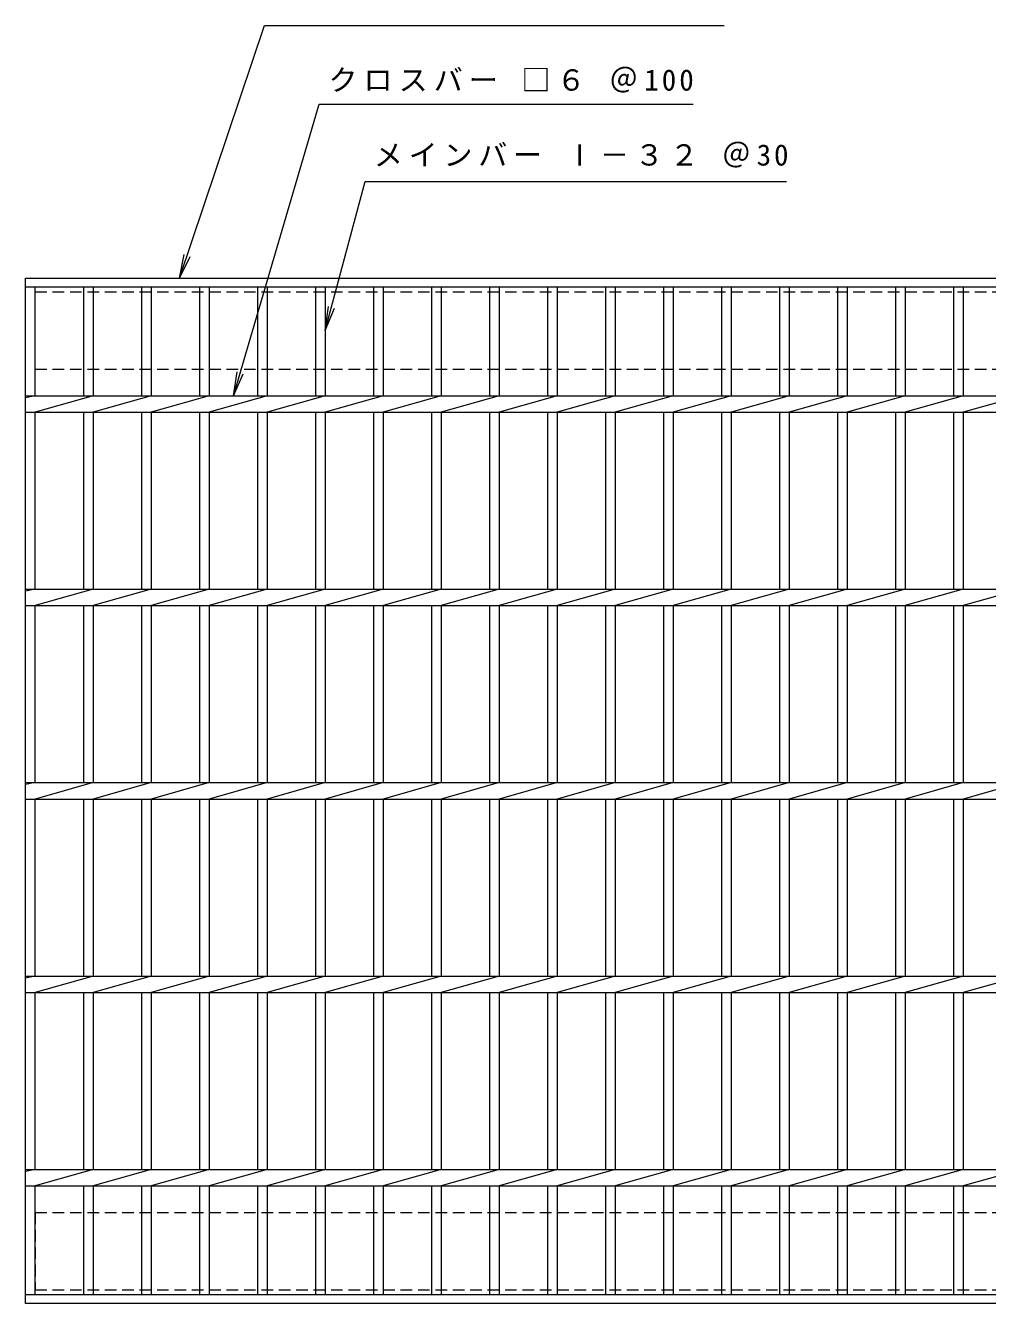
# Model space of a CAD drawing. Units: millimetres, scale not verified. Extents: x -789 to 1337, y -688 to 1514.
# Drawn here: x -787 to -290, y -96 to 564 of the extents above; entities that cross this region are included whole.
import ezdxf

# ---------------------------------------------------------------- set-up
doc = ezdxf.new("R2010")
doc.units = ezdxf.units.MM
doc.header["$LTSCALE"] = 5
doc.linetypes.add('DASHED1', pattern=[1.8, 1.2, -0.6])
for name, color, linetype, lineweight in [('B-1', 2, 'Continuous', 9), ('B-2', 3, 'Continuous', 9), ('B-5', 7, 'Continuous', 9)]:
    doc.layers.add(name, color=color, linetype=linetype, lineweight=lineweight)
doc.styles.add('ＭＳ ゴシック', font='')
doc.styles.get('ＭＳ ゴシック').set_extended_font_data('MS Gothic')

msp = doc.modelspace()

# ---------------------------------------------------------------- linework, layer by layer
at = {"layer": 'B-1', "linetype": 'DASHED1'}
for p, q in [((-782.433, 386.621), (-782.433, 426.621)), ((-782.433, 386.621), (202.567, 386.621)), ((-782.433, -49.378), (-782.433, -89.379)), ((-782.433, -49.378), (202.567, -49.378))]:
    msp.add_line(p, q, dxfattribs=at)
for points in [[(-782.433, 426.621), (202.567, 426.621), (202.567, 386.621)], [(-782.433, -89.379), (202.567, -89.379), (202.567, -49.378)]]:
    msp.add_lwpolyline(points, dxfattribs=at)
at = {"layer": 'B-2'}
for p, q in [((-787.433, 433.621), (207.567, 433.621)), ((-787.433, -96.379), (-787.433, 433.621)), ((-787.433, 429.122), (207.567, 429.122)), ((-782.432, 372.861), (-782.432, 429.122)), ((-757.432, 429.122), (-757.432, 372.861)), ((-752.433, 429.122), (-752.433, 372.861)), ((-727.432, 429.122), (-727.432, 372.861)), ((-722.432, 429.122), (-722.432, 372.861)), ((-697.433, 429.122), (-697.433, 372.861)), ((-692.433, 429.122), (-692.433, 372.861)), ((-667.432, 429.122), (-667.432, 372.861)), ((-662.433, 429.122), (-662.433, 372.861)), ((-637.432, 429.122), (-637.432, 372.861)), ((-632.432, 429.122), (-632.432, 372.861)), ((-607.432, 429.122), (-607.432, 372.861)), ((-602.433, 429.122), (-602.433, 372.861)), ((-577.432, 429.122), (-577.432, 372.861)), ((-572.433, 429.122), (-572.433, 372.861)), ((-547.433, 429.122), (-547.433, 372.861)), ((-542.433, 429.122), (-542.433, 372.861)), ((-517.432, 429.122), (-517.432, 372.861)), ((-512.433, 429.122), (-512.433, 372.861)), ((-487.432, 429.122), (-487.432, 372.861)), ((-482.433, 429.122), (-482.433, 372.861)), ((-457.432, 429.122), (-457.432, 372.861)), ((-452.432, 429.122), (-452.432, 372.861)), ((-427.432, 429.122), (-427.432, 372.861)), ((-422.433, 429.122), (-422.433, 372.861)), ((-397.432, 429.122), (-397.432, 372.861)), ((-392.433, 429.122), (-392.433, 372.861)), ((-367.432, 429.122), (-367.432, 372.861)), ((-362.432, 429.122), (-362.432, 372.861)), ((-337.432, 429.122), (-337.432, 372.861)), ((-332.432, 429.122), (-332.432, 372.861)), ((-307.432, 429.122), (-307.432, 372.861)), ((-302.432, 429.122), (-302.432, 372.861)), ((-787.433, 372.861), (207.567, 372.861)), ((-782.432, 372.861), (-787.433, 371.861)), ((-752.433, 372.861), (-782.432, 364.382)), ((-722.432, 372.861), (-752.433, 364.382)), ((-692.433, 372.861), (-722.432, 364.382)), ((-662.433, 372.861), (-692.433, 364.382)), ((-632.432, 372.861), (-662.433, 364.382)), ((-602.433, 372.861), (-632.432, 364.382)), ((-572.432, 372.861), (-602.433, 364.382)), ((-542.432, 372.861), (-572.433, 364.382)), ((-512.433, 372.861), (-542.433, 364.382)), ((-482.433, 372.861), (-512.433, 364.382)), ((-452.432, 372.861), (-482.433, 364.382)), ((-422.433, 372.861), (-452.432, 364.382)), ((-392.433, 372.861), (-422.433, 364.382)), ((-362.432, 372.861), (-392.433, 364.382)), ((-332.432, 372.861), (-362.432, 364.382)), ((-302.432, 372.861), (-332.433, 364.382)), ((-272.432, 372.861), (-302.433, 364.382)), ((-787.433, 364.382), (207.567, 364.382)), ((-782.432, 272.861), (-782.432, 364.382)), ((-757.432, 364.382), (-757.432, 272.861)), ((-752.433, 364.382), (-752.433, 272.861)), ((-727.432, 364.382), (-727.432, 272.861)), ((-722.432, 364.382), (-722.432, 272.861)), ((-697.433, 364.382), (-697.433, 272.861)), ((-692.433, 364.382), (-692.433, 272.861)), ((-667.432, 364.382), (-667.432, 272.861)), ((-662.433, 364.382), (-662.433, 272.861)), ((-637.432, 364.382), (-637.432, 272.861)), ((-632.432, 364.382), (-632.432, 272.861)), ((-607.432, 364.382), (-607.432, 272.861)), ((-602.433, 364.382), (-602.433, 272.861)), ((-577.432, 364.382), (-577.432, 272.861)), ((-572.433, 364.382), (-572.433, 272.861)), ((-547.433, 364.382), (-547.433, 272.861)), ((-542.433, 364.382), (-542.433, 272.861)), ((-517.432, 364.382), (-517.432, 272.861)), ((-512.433, 364.382), (-512.433, 272.861)), ((-487.432, 364.382), (-487.432, 272.861)), ((-482.433, 364.382), (-482.433, 272.861)), ((-457.432, 364.382), (-457.432, 272.861)), ((-452.432, 364.382), (-452.432, 272.861)), ((-427.432, 364.382), (-427.432, 272.861)), ((-422.433, 364.382), (-422.433, 272.861)), ((-397.432, 364.382), (-397.432, 272.861)), ((-392.433, 364.382), (-392.433, 272.861)), ((-367.432, 364.382), (-367.432, 272.861)), ((-362.432, 364.382), (-362.432, 272.861)), ((-337.432, 364.382), (-337.432, 272.861)), ((-332.432, 364.382), (-332.432, 272.861)), ((-307.432, 364.382), (-307.432, 272.861)), ((-302.432, 364.382), (-302.432, 272.861)), ((-787.433, 272.861), (207.567, 272.861)), ((-782.432, 272.861), (-787.433, 271.861)), ((-752.433, 272.861), (-782.432, 264.382)), ((-722.432, 272.861), (-752.433, 264.382)), ((-692.433, 272.861), (-722.432, 264.382)), ((-662.433, 272.861), (-692.433, 264.382)), ((-632.432, 272.861), (-662.433, 264.382)), ((-602.433, 272.861), (-632.432, 264.382)), ((-572.432, 272.861), (-602.433, 264.382)), ((-542.432, 272.861), (-572.433, 264.382)), ((-512.433, 272.861), (-542.433, 264.382)), ((-482.433, 272.861), (-512.433, 264.382)), ((-452.432, 272.861), (-482.433, 264.382)), ((-422.433, 272.861), (-452.432, 264.382)), ((-392.433, 272.861), (-422.433, 264.382)), ((-362.432, 272.861), (-392.433, 264.382)), ((-332.432, 272.861), (-362.432, 264.382)), ((-302.432, 272.861), (-332.433, 264.382)), ((-272.432, 272.861), (-302.433, 264.382)), ((-787.433, 264.382), (207.567, 264.382)), ((-782.432, 172.861), (-782.432, 264.382)), ((-757.432, 264.382), (-757.432, 172.861)), ((-752.433, 264.382), (-752.433, 172.861)), ((-727.432, 264.382), (-727.432, 172.861)), ((-722.432, 264.382), (-722.432, 172.861)), ((-697.433, 264.382), (-697.433, 172.861)), ((-692.433, 264.382), (-692.433, 172.861)), ((-667.432, 264.382), (-667.432, 172.861)), ((-662.433, 264.382), (-662.433, 172.861)), ((-637.432, 264.382), (-637.432, 172.861)), ((-632.432, 264.382), (-632.432, 172.861)), ((-607.432, 264.382), (-607.432, 172.861)), ((-602.433, 264.382), (-602.433, 172.861)), ((-577.432, 264.382), (-577.432, 172.861)), ((-572.433, 264.382), (-572.433, 172.861)), ((-547.433, 264.382), (-547.433, 172.861)), ((-542.433, 264.382), (-542.433, 172.861)), ((-517.432, 264.382), (-517.432, 172.861)), ((-512.433, 264.382), (-512.433, 172.861)), ((-487.432, 264.382), (-487.432, 172.861)), ((-482.433, 264.382), (-482.433, 172.861)), ((-457.432, 264.382), (-457.432, 172.861)), ((-452.432, 264.382), (-452.432, 172.861)), ((-427.432, 264.382), (-427.432, 172.861)), ((-422.433, 264.382), (-422.433, 172.861)), ((-397.432, 264.382), (-397.432, 172.861)), ((-392.433, 264.382), (-392.433, 172.861)), ((-367.432, 264.382), (-367.432, 172.861)), ((-362.432, 264.382), (-362.432, 172.861)), ((-337.432, 264.382), (-337.432, 172.861)), ((-332.432, 264.382), (-332.432, 172.861)), ((-307.432, 264.382), (-307.432, 172.861)), ((-302.432, 264.382), (-302.432, 172.861)), ((-787.433, 172.861), (207.567, 172.861)), ((-782.432, 172.861), (-787.433, 171.861)), ((-752.433, 172.861), (-782.432, 164.382)), ((-722.432, 172.861), (-752.433, 164.382)), ((-692.433, 172.861), (-722.432, 164.382)), ((-662.433, 172.861), (-692.433, 164.382)), ((-632.432, 172.861), (-662.433, 164.382)), ((-602.433, 172.861), (-632.432, 164.382)), ((-572.432, 172.861), (-602.433, 164.382)), ((-542.432, 172.861), (-572.433, 164.382)), ((-512.433, 172.861), (-542.433, 164.382)), ((-482.433, 172.861), (-512.433, 164.382)), ((-452.432, 172.861), (-482.433, 164.382)), ((-422.433, 172.861), (-452.432, 164.382)), ((-392.433, 172.861), (-422.433, 164.382)), ((-362.432, 172.861), (-392.433, 164.382)), ((-332.432, 172.861), (-362.432, 164.382)), ((-302.432, 172.861), (-332.433, 164.382)), ((-272.432, 172.861), (-302.433, 164.382)), ((-787.433, 164.381), (207.567, 164.381)), ((-782.432, 72.861), (-782.432, 164.381)), ((-757.432, 164.381), (-757.432, 72.861)), ((-752.433, 164.381), (-752.433, 72.861)), ((-727.432, 164.381), (-727.432, 72.861)), ((-722.432, 164.381), (-722.432, 72.861)), ((-697.433, 164.381), (-697.433, 72.861)), ((-692.433, 164.381), (-692.433, 72.861)), ((-667.432, 164.381), (-667.432, 72.861)), ((-662.433, 164.381), (-662.433, 72.861)), ((-637.432, 164.381), (-637.432, 72.861)), ((-632.432, 164.381), (-632.432, 72.861)), ((-607.432, 164.381), (-607.432, 72.861)), ((-602.433, 164.381), (-602.433, 72.861)), ((-577.432, 164.381), (-577.432, 72.861)), ((-572.433, 164.381), (-572.433, 72.861)), ((-547.433, 164.381), (-547.433, 72.861)), ((-542.433, 164.381), (-542.433, 72.861)), ((-517.432, 164.381), (-517.432, 72.861)), ((-512.433, 164.381), (-512.433, 72.861)), ((-487.432, 164.381), (-487.432, 72.861)), ((-482.433, 164.381), (-482.433, 72.861)), ((-457.432, 164.381), (-457.432, 72.861)), ((-452.432, 164.381), (-452.432, 72.861)), ((-427.432, 164.381), (-427.432, 72.861)), ((-422.433, 164.381), (-422.433, 72.861)), ((-397.432, 164.381), (-397.432, 72.861)), ((-392.433, 164.381), (-392.433, 72.861)), ((-367.432, 164.381), (-367.432, 72.861)), ((-362.432, 164.381), (-362.432, 72.861)), ((-337.432, 164.381), (-337.432, 72.861)), ((-332.432, 164.381), (-332.432, 72.861)), ((-307.432, 164.381), (-307.432, 72.861)), ((-302.432, 164.381), (-302.432, 72.861)), ((-787.433, 72.861), (207.567, 72.861)), ((-782.432, 72.861), (-787.433, 71.861)), ((-752.433, 72.861), (-782.432, 64.382)), ((-722.432, 72.861), (-752.433, 64.382)), ((-692.433, 72.861), (-722.432, 64.382)), ((-662.433, 72.861), (-692.433, 64.382)), ((-632.432, 72.861), (-662.433, 64.382)), ((-602.433, 72.861), (-632.432, 64.382)), ((-572.432, 72.861), (-602.433, 64.382)), ((-542.432, 72.861), (-572.433, 64.382)), ((-512.433, 72.861), (-542.433, 64.382)), ((-482.433, 72.861), (-512.433, 64.382)), ((-452.432, 72.861), (-482.433, 64.382)), ((-422.433, 72.861), (-452.432, 64.382)), ((-392.433, 72.861), (-422.433, 64.382)), ((-362.432, 72.861), (-392.433, 64.382)), ((-332.432, 72.861), (-362.432, 64.382)), ((-302.432, 72.861), (-332.433, 64.382)), ((-272.432, 72.861), (-302.433, 64.382)), ((-787.433, 64.381), (207.567, 64.381)), ((-782.432, -27.139), (-782.432, 64.381)), ((-757.432, 64.381), (-757.432, -27.139)), ((-752.433, 64.381), (-752.433, -27.139)), ((-727.432, 64.381), (-727.432, -27.139)), ((-722.432, 64.381), (-722.432, -27.139)), ((-697.433, 64.381), (-697.433, -27.139)), ((-692.433, 64.381), (-692.433, -27.139)), ((-667.432, 64.381), (-667.432, -27.139)), ((-662.433, 64.381), (-662.433, -27.139)), ((-637.432, 64.381), (-637.432, -27.139)), ((-632.432, 64.381), (-632.432, -27.139)), ((-607.432, 64.381), (-607.432, -27.139)), ((-602.433, 64.381), (-602.433, -27.139)), ((-577.432, 64.381), (-577.432, -27.139)), ((-572.433, 64.381), (-572.433, -27.139)), ((-547.433, 64.381), (-547.433, -27.139)), ((-542.433, 64.381), (-542.433, -27.139)), ((-517.432, 64.381), (-517.432, -27.139)), ((-512.433, 64.381), (-512.433, -27.139)), ((-487.432, 64.381), (-487.432, -27.139)), ((-482.433, 64.381), (-482.433, -27.139)), ((-457.432, 64.381), (-457.432, -27.139)), ((-452.432, 64.381), (-452.432, -27.139)), ((-427.432, 64.381), (-427.432, -27.139)), ((-422.433, 64.381), (-422.433, -27.139)), ((-397.432, 64.381), (-397.432, -27.139)), ((-392.433, 64.381), (-392.433, -27.139)), ((-367.432, 64.381), (-367.432, -27.139)), ((-362.432, 64.381), (-362.432, -27.139)), ((-337.432, 64.381), (-337.432, -27.139)), ((-332.432, 64.381), (-332.432, -27.139)), ((-307.432, 64.381), (-307.432, -27.139)), ((-302.432, 64.381), (-302.432, -27.139)), ((-787.433, -27.139), (207.567, -27.139)), ((-782.432, -27.139), (-787.433, -28.139)), ((-752.433, -27.139), (-782.432, -35.619)), ((-722.432, -27.139), (-752.433, -35.619)), ((-692.433, -27.139), (-722.432, -35.619)), ((-662.433, -27.139), (-692.433, -35.619)), ((-632.432, -27.139), (-662.433, -35.619)), ((-602.433, -27.139), (-632.432, -35.619)), ((-572.432, -27.139), (-602.433, -35.619)), ((-542.432, -27.139), (-572.433, -35.619)), ((-512.433, -27.139), (-542.433, -35.619)), ((-482.433, -27.139), (-512.433, -35.619)), ((-452.432, -27.139), (-482.433, -35.619)), ((-422.433, -27.139), (-452.432, -35.619)), ((-392.433, -27.139), (-422.433, -35.619)), ((-362.432, -27.139), (-392.433, -35.619)), ((-332.432, -27.139), (-362.432, -35.619)), ((-302.432, -27.139), (-332.433, -35.619)), ((-272.432, -27.139), (-302.433, -35.619)), ((-787.433, -35.619), (207.567, -35.619)), ((-782.432, -91.879), (-782.432, -35.619)), ((-757.432, -35.619), (-757.432, -91.879)), ((-752.433, -35.619), (-752.433, -91.879)), ((-727.432, -35.619), (-727.432, -91.879)), ((-722.432, -35.619), (-722.432, -91.879)), ((-697.433, -35.619), (-697.433, -91.879)), ((-692.433, -35.619), (-692.433, -91.879)), ((-667.432, -35.619), (-667.432, -91.879)), ((-662.433, -35.619), (-662.433, -91.879)), ((-637.432, -35.619), (-637.432, -91.879)), ((-632.432, -35.619), (-632.432, -91.879)), ((-607.432, -35.619), (-607.432, -91.879)), ((-602.433, -35.619), (-602.433, -91.879)), ((-577.432, -35.619), (-577.432, -91.879)), ((-572.433, -35.619), (-572.433, -91.879)), ((-547.433, -35.619), (-547.433, -91.879)), ((-542.433, -35.619), (-542.433, -91.879)), ((-517.432, -35.619), (-517.432, -91.879)), ((-512.433, -35.619), (-512.433, -91.879)), ((-487.432, -35.619), (-487.432, -91.879)), ((-482.433, -35.619), (-482.433, -91.879)), ((-457.432, -35.619), (-457.432, -91.879)), ((-452.432, -35.619), (-452.432, -91.879)), ((-427.432, -35.619), (-427.432, -91.879)), ((-422.433, -35.619), (-422.433, -91.879)), ((-397.432, -35.619), (-397.432, -91.879)), ((-392.433, -35.619), (-392.433, -91.879)), ((-367.432, -35.619), (-367.432, -91.879)), ((-362.432, -35.619), (-362.432, -91.879)), ((-337.432, -35.619), (-337.432, -91.879)), ((-332.432, -35.619), (-332.432, -91.879)), ((-307.432, -35.619), (-307.432, -91.879)), ((-302.432, -35.619), (-302.432, -91.879)), ((207.567, -91.879), (-787.433, -91.879)), ((207.567, -96.379), (-787.433, -96.379))]:
    msp.add_line(p, q, dxfattribs=at)
at = {"layer": 'B-5'}
for p, q in [((-679.932, 372.861), (-635.517, 523.621)), ((-635.517, 523.621), (-442.17, 523.621)), ((-632.432, 406.622), (-611.8, 483.621)), ((-611.8, 483.621), (-393.932, 483.621)), ((-707.733, 433.621), (-705.332, 445.889)), ((-707.733, 433.621), (-702.239, 444.849)), ((-632.432, 406.622), (-630.801, 419.015)), ((-632.432, 406.622), (-627.649, 418.17)), ((-679.932, 372.861), (-677.995, 385.21)), ((-679.932, 372.861), (-674.865, 384.288))]:
    msp.add_line(p, q, dxfattribs=at)
msp.add_lwpolyline([(-707.733, 433.621), (-663.828, 564.283), (-426.055, 564.283)], dxfattribs=at)

# ---------------------------------------------------------------- texts
at = {"layer": 'B-5', "char_height": 11, "attachment_point": 7, "style": 'ＭＳ ゴシック'}
for s, insert in [('\\T1.21;クロスバー\\~□６\\~＠100', (-630.782, 529.611)), ('\\T1.2;メインバー\\~Ⅰ－３２\\~＠30', (-607.303, 490.857))]:
    msp.add_mtext(s, dxfattribs=dict(at, insert=insert))

doc.saveas('drawing.dxf')
